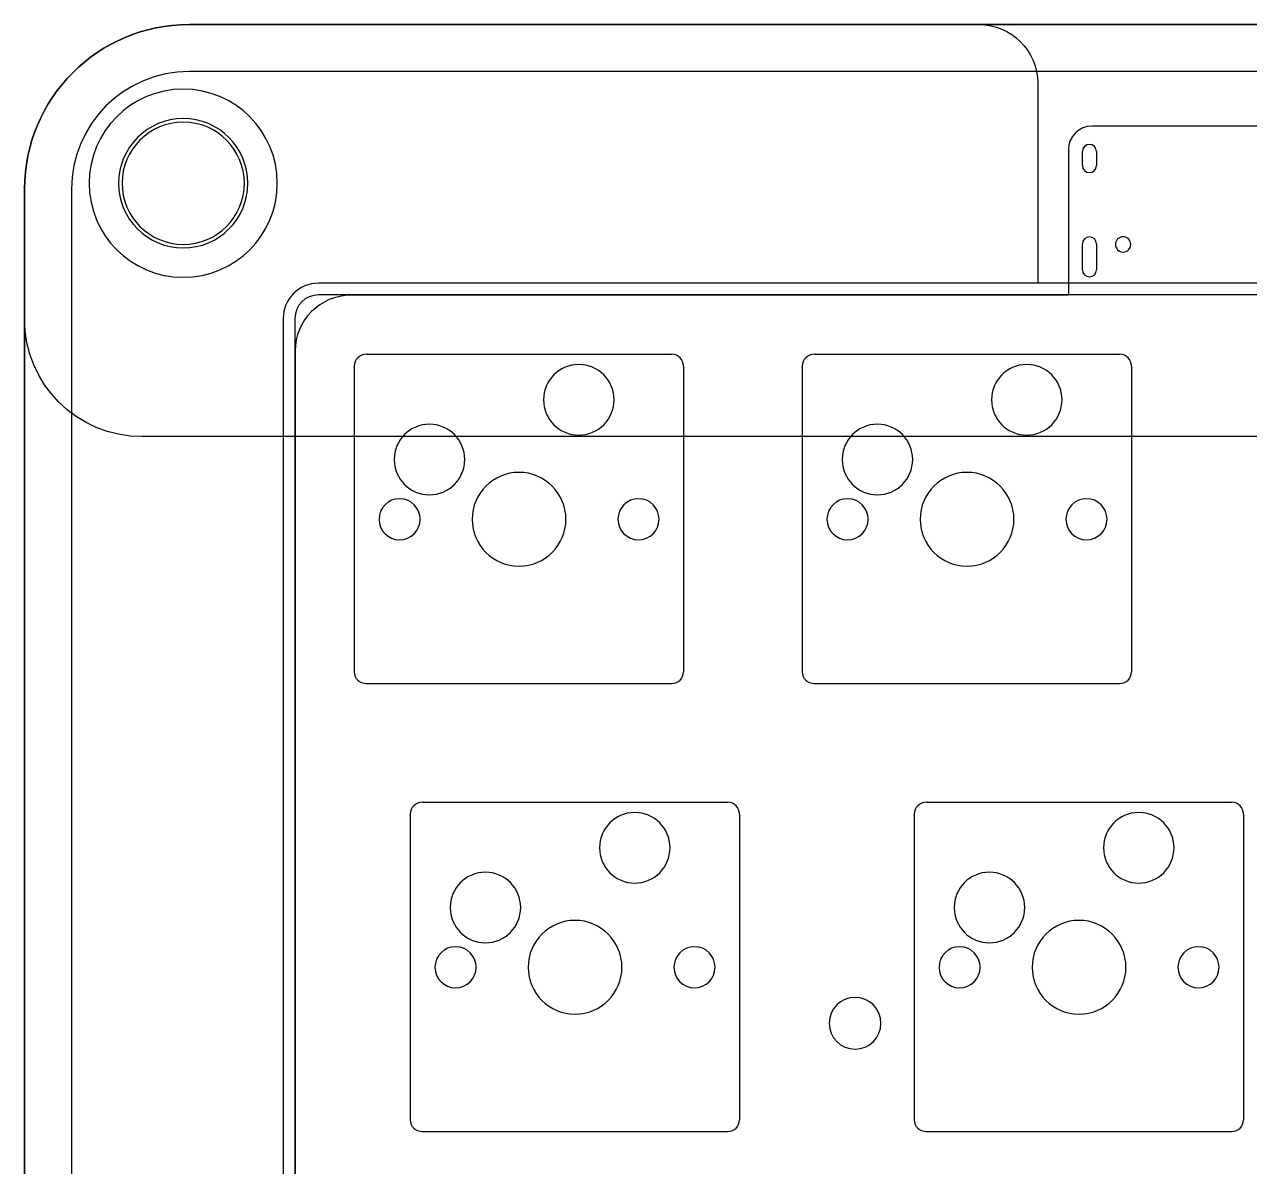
# Model space of a CAD drawing. Header units: millimetres. Extents: x 12 to 283, y 44 to 148.
# Drawn here: x 12.2 to 64.3, y 99.8 to 148.4 of the extents above; entities that cross this region are included whole.
import ezdxf

# ---------------------------------------------------------------- set-up
doc = ezdxf.new("R2010")
doc.units = ezdxf.units.MM
doc.header["$MEASUREMENT"] = 0
for name, color, linetype in [('Bottom_Bottom', 7, 'Continuous'), ('Bottom_Middle', 7, 'Continuous'), ('Bottom_Slope', 7, 'Continuous'), ('Bottom_Upper', 7, 'Continuous'), ('Medium1', 7, 'Continuous'), ('PCB', 7, 'Continuous'), ('plate', 7, 'Continuous'), ('SCREWS', 7, 'Continuous'), ('Top', 7, 'Continuous')]:
    doc.layers.add(name, color=color, linetype=linetype)

# ---------------------------------------------------------------- blocks, each defined once
blk = doc.blocks.new('block 9')
at = {"layer": 'plate', "color": 7, "lineweight": 25, "true_color": 0xffffff}
blk.add_lwpolyline([(26.749, 134.372), (39.749, 134.372)], dxfattribs=at)
blk = doc.blocks.new('block 10')
at = {"layer": 'plate', "color": 7, "lineweight": 25, "true_color": 0xffffff}
blk.add_lwpolyline([(26.749, 120.372), (39.749, 120.372)], dxfattribs=at)
blk = doc.blocks.new('block 11')
at = {"layer": 'plate', "color": 7, "lineweight": 25, "true_color": 0xffffff}
blk.add_lwpolyline([(26.249, 133.872), (26.249, 120.872)], dxfattribs=at)
blk = doc.blocks.new('block 12')
at = {"layer": 'plate', "color": 7, "lineweight": 25, "true_color": 0xffffff}
blk.add_lwpolyline([(40.249, 133.872), (40.249, 120.872)], dxfattribs=at)
blk = doc.blocks.new('block 13')
at = {"layer": 'plate', "color": 7, "lineweight": 25, "true_color": 0xffffff}
blk.add_open_spline([(26.749, 134.372), (26.473, 134.372), (26.249, 134.148), (26.249, 133.872)], degree=3, dxfattribs=at)
blk = doc.blocks.new('block 14')
at = {"layer": 'plate', "color": 7, "lineweight": 25, "true_color": 0xffffff}
blk.add_open_spline([(40.249, 133.872), (40.249, 134.148), (40.025, 134.372), (39.749, 134.372)], degree=3, dxfattribs=at)
blk = doc.blocks.new('block 15')
at = {"layer": 'plate', "color": 7, "lineweight": 25, "true_color": 0xffffff}
blk.add_open_spline([(26.249, 120.872), (26.249, 120.596), (26.473, 120.372), (26.749, 120.372)], degree=3, dxfattribs=at)
blk = doc.blocks.new('block 16')
at = {"layer": 'plate', "color": 7, "lineweight": 25, "true_color": 0xffffff}
blk.add_open_spline([(39.749, 120.372), (40.025, 120.372), (40.249, 120.596), (40.249, 120.872)], degree=3, dxfattribs=at)
blk = doc.blocks.new('block 17')
at = {"layer": 'plate', "color": 7, "lineweight": 25, "true_color": 0xffffff}
blk.add_lwpolyline([(45.799, 134.372), (58.799, 134.372)], dxfattribs=at)
blk = doc.blocks.new('block 18')
at = {"layer": 'plate', "color": 7, "lineweight": 25, "true_color": 0xffffff}
blk.add_lwpolyline([(45.799, 120.372), (58.799, 120.372)], dxfattribs=at)
blk = doc.blocks.new('block 19')
at = {"layer": 'plate', "color": 7, "lineweight": 25, "true_color": 0xffffff}
blk.add_lwpolyline([(45.299, 133.872), (45.299, 120.872)], dxfattribs=at)
blk = doc.blocks.new('block 20')
at = {"layer": 'plate', "color": 7, "lineweight": 25, "true_color": 0xffffff}
blk.add_lwpolyline([(59.299, 133.872), (59.299, 120.872)], dxfattribs=at)
blk = doc.blocks.new('block 21')
at = {"layer": 'plate', "color": 7, "lineweight": 25, "true_color": 0xffffff}
blk.add_open_spline([(45.799, 134.372), (45.523, 134.372), (45.299, 134.148), (45.299, 133.872)], degree=3, dxfattribs=at)
blk = doc.blocks.new('block 22')
at = {"layer": 'plate', "color": 7, "lineweight": 25, "true_color": 0xffffff}
blk.add_open_spline([(59.299, 133.872), (59.299, 134.148), (59.075, 134.372), (58.799, 134.372)], degree=3, dxfattribs=at)
blk = doc.blocks.new('block 23')
at = {"layer": 'plate', "color": 7, "lineweight": 25, "true_color": 0xffffff}
blk.add_open_spline([(45.299, 120.872), (45.299, 120.596), (45.523, 120.372), (45.799, 120.372)], degree=3, dxfattribs=at)
blk = doc.blocks.new('block 24')
at = {"layer": 'plate', "color": 7, "lineweight": 25, "true_color": 0xffffff}
blk.add_open_spline([(58.799, 120.372), (59.075, 120.372), (59.299, 120.596), (59.299, 120.872)], degree=3, dxfattribs=at)
blk = doc.blocks.new('block 112')
at = {"layer": 'plate', "color": 7, "lineweight": 25, "true_color": 0xffffff}
blk.add_lwpolyline([(29.131, 115.322), (42.131, 115.322)], dxfattribs=at)
blk = doc.blocks.new('block 113')
at = {"layer": 'plate', "color": 7, "lineweight": 25, "true_color": 0xffffff}
blk.add_lwpolyline([(29.131, 101.322), (42.131, 101.322)], dxfattribs=at)
blk = doc.blocks.new('block 114')
at = {"layer": 'plate', "color": 7, "lineweight": 25, "true_color": 0xffffff}
blk.add_lwpolyline([(28.631, 114.822), (28.631, 101.822)], dxfattribs=at)
blk = doc.blocks.new('block 115')
at = {"layer": 'plate', "color": 7, "lineweight": 25, "true_color": 0xffffff}
blk.add_lwpolyline([(42.631, 114.822), (42.631, 101.822)], dxfattribs=at)
blk = doc.blocks.new('block 116')
at = {"layer": 'plate', "color": 7, "lineweight": 25, "true_color": 0xffffff}
blk.add_open_spline([(29.131, 115.322), (28.854, 115.322), (28.631, 115.098), (28.631, 114.822)], degree=3, dxfattribs=at)
blk = doc.blocks.new('block 117')
at = {"layer": 'plate', "color": 7, "lineweight": 25, "true_color": 0xffffff}
blk.add_open_spline([(42.631, 114.822), (42.631, 115.098), (42.407, 115.322), (42.131, 115.322)], degree=3, dxfattribs=at)
blk = doc.blocks.new('block 118')
at = {"layer": 'plate', "color": 7, "lineweight": 25, "true_color": 0xffffff}
blk.add_open_spline([(28.631, 101.822), (28.631, 101.546), (28.854, 101.322), (29.131, 101.322)], degree=3, dxfattribs=at)
blk = doc.blocks.new('block 119')
at = {"layer": 'plate', "color": 7, "lineweight": 25, "true_color": 0xffffff}
blk.add_open_spline([(42.131, 101.322), (42.407, 101.322), (42.631, 101.546), (42.631, 101.822)], degree=3, dxfattribs=at)
blk = doc.blocks.new('block 120')
at = {"layer": 'plate', "color": 7, "lineweight": 25, "true_color": 0xffffff}
blk.add_lwpolyline([(50.562, 115.322), (63.562, 115.322)], dxfattribs=at)
blk = doc.blocks.new('block 121')
at = {"layer": 'plate', "color": 7, "lineweight": 25, "true_color": 0xffffff}
blk.add_lwpolyline([(50.562, 101.322), (63.562, 101.322)], dxfattribs=at)
blk = doc.blocks.new('block 122')
at = {"layer": 'plate', "color": 7, "lineweight": 25, "true_color": 0xffffff}
blk.add_lwpolyline([(50.062, 114.822), (50.062, 101.822)], dxfattribs=at)
blk = doc.blocks.new('block 123')
at = {"layer": 'plate', "color": 7, "lineweight": 25, "true_color": 0xffffff}
blk.add_lwpolyline([(64.062, 114.822), (64.062, 101.822)], dxfattribs=at)
blk = doc.blocks.new('block 124')
at = {"layer": 'plate', "color": 7, "lineweight": 25, "true_color": 0xffffff}
blk.add_open_spline([(50.562, 115.322), (50.286, 115.322), (50.062, 115.098), (50.062, 114.822)], degree=3, dxfattribs=at)
blk = doc.blocks.new('block 125')
at = {"layer": 'plate', "color": 7, "lineweight": 25, "true_color": 0xffffff}
blk.add_open_spline([(64.062, 114.822), (64.062, 115.098), (63.838, 115.322), (63.562, 115.322)], degree=3, dxfattribs=at)
blk = doc.blocks.new('block 126')
at = {"layer": 'plate', "color": 7, "lineweight": 25, "true_color": 0xffffff}
blk.add_open_spline([(50.062, 101.822), (50.062, 101.546), (50.286, 101.322), (50.562, 101.322)], degree=3, dxfattribs=at)
blk = doc.blocks.new('block 127')
at = {"layer": 'plate', "color": 7, "lineweight": 25, "true_color": 0xffffff}
blk.add_open_spline([(63.562, 101.322), (63.838, 101.322), (64.062, 101.546), (64.062, 101.822)], degree=3, dxfattribs=at)
blk = doc.blocks.new('block 337')
at = {"layer": 'plate', "color": 7, "lineweight": 25, "true_color": 0xffffff}
blk.add_open_spline([(46.442, 105.928), (46.442, 106.535), (46.934, 107.028), (47.542, 107.028), (48.149, 107.028), (48.642, 106.535), (48.642, 105.928), (48.642, 105.32), (48.149, 104.828), (47.542, 104.828), (46.934, 104.828), (46.442, 105.32), (46.442, 105.928), (46.442, 105.928), (46.442, 105.928), (46.442, 105.928)], degree=3, knots=[0, 0, 0, 0, 1, 1, 1, 2, 2, 2, 3, 3, 3, 4, 4, 4, 5, 5, 5, 5], dxfattribs=at)
blk = doc.blocks.new('block 338')
at = {"layer": 'Bottom_Middle', "color": 7, "lineweight": 25, "true_color": 0xffffff}
blk.add_open_spline([(275.902, 148.397), (275.902, 148.397), (70.914, 148.397), (70.914, 148.397), (69.533, 148.397), (68.414, 147.278), (68.414, 145.897), (68.414, 145.897), (68.414, 137.397), (68.414, 137.397), (68.414, 137.397), (272.756, 137.397), (272.756, 137.397), (273.584, 137.397), (274.256, 136.725), (274.256, 135.897), (274.256, 135.897), (274.256, 56.934), (274.256, 56.934), (274.256, 56.106), (273.584, 55.435), (272.756, 55.435), (272.756, 55.435), (24.724, 55.435), (24.724, 55.435), (23.896, 55.435), (23.224, 56.106), (23.224, 56.935), (23.224, 56.935), (23.224, 135.897), (23.224, 135.897), (23.224, 136.725), (23.896, 137.397), (24.724, 137.397), (24.724, 137.397), (55.31, 137.397), (55.31, 137.397), (55.31, 137.397), (55.31, 145.897), (55.31, 145.897), (55.31, 147.278), (54.191, 148.397), (52.81, 148.397), (52.81, 148.397), (19.224, 148.397), (19.224, 148.397), (15.358, 148.397), (12.224, 145.263), (12.224, 141.397), (12.224, 141.397), (12.224, 51.435), (12.224, 51.435), (12.224, 47.569), (15.358, 44.434), (19.224, 44.434), (19.224, 44.434), (275.902, 44.434), (275.902, 44.434), (279.768, 44.434), (282.902, 47.569), (282.902, 51.435), (282.902, 51.435), (282.902, 141.397), (282.902, 141.397), (282.902, 145.263), (279.768, 148.397), (275.902, 148.397)], degree=3, knots=[0, 0, 0, 0, 1, 1, 1, 2, 2, 2, 3, 3, 3, 4, 4, 4, 5, 5, 5, 6, 6, 6, 7, 7, 7, 8, 8, 8, 9, 9, 9, 10, 10, 10, 11, 11, 11, 12, 12, 12, 13, 13, 13, 14, 14, 14, 15, 15, 15, 16, 16, 16, 17, 17, 17, 18, 18, 18, 19, 19, 19, 20, 20, 20, 21, 21, 21, 22, 22, 22, 22], dxfattribs=at)
blk = doc.blocks.new('block 355')
at = {"layer": 'PCB', "color": 7, "lineweight": 25, "true_color": 0xffffff}
blk.add_lwpolyline([(23.729, 134.503), (23.729, 58.303)], dxfattribs=at)
blk = doc.blocks.new('block 357')
at = {"layer": 'PCB', "color": 7, "lineweight": 25, "true_color": 0xffffff}
blk.add_open_spline([(26.11, 136.884), (24.795, 136.884), (23.729, 135.818), (23.729, 134.503)], degree=3, dxfattribs=at)
blk = doc.blocks.new('block 359')
at = {"layer": 'PCB', "color": 7, "lineweight": 25, "true_color": 0xffffff}
blk.add_lwpolyline([(56.617, 136.884), (26.11, 136.884)], dxfattribs=at)
blk = doc.blocks.new('block 361')
at = {"layer": 'PCB', "color": 7, "lineweight": 25, "true_color": 0xffffff}
blk.add_lwpolyline([(56.617, 143.078), (56.617, 136.884)], dxfattribs=at)
blk = doc.blocks.new('block 363')
at = {"layer": 'PCB', "color": 7, "lineweight": 25, "true_color": 0xffffff}
blk.add_open_spline([(57.617, 144.078), (57.064, 144.078), (56.617, 143.63), (56.617, 143.078)], degree=3, dxfattribs=at)
blk = doc.blocks.new('block 365')
at = {"layer": 'PCB', "color": 7, "lineweight": 25, "true_color": 0xffffff}
blk.add_lwpolyline([(66.117, 144.078), (57.617, 144.078)], dxfattribs=at)
blk = doc.blocks.new('block 588')
at = {"layer": 'PCB', "color": 7, "lineweight": 25, "true_color": 0xffffff}
blk.add_open_spline([(58.614, 139.047), (58.614, 139.226), (58.76, 139.372), (58.939, 139.372), (59.119, 139.372), (59.264, 139.226), (59.264, 139.047), (59.264, 138.867), (59.119, 138.722), (58.939, 138.722), (58.76, 138.722), (58.614, 138.867), (58.614, 139.047), (58.614, 139.047), (58.614, 139.047), (58.614, 139.047)], degree=3, knots=[0, 0, 0, 0, 1, 1, 1, 2, 2, 2, 3, 3, 3, 4, 4, 4, 5, 5, 5, 5], dxfattribs=at)
blk = doc.blocks.new('block 589')
at = {"layer": 'PCB', "color": 7, "lineweight": 25, "true_color": 0xffffff}
blk.add_open_spline([(57.809, 139.067), (57.809, 139.232), (57.675, 139.367), (57.509, 139.367), (57.344, 139.367), (57.209, 139.232), (57.209, 139.067)], degree=3, knots=[0, 0, 0, 0, 1, 1, 1, 2, 2, 2, 2], dxfattribs=at)
blk = doc.blocks.new('block 590')
at = {"layer": 'PCB', "color": 7, "lineweight": 25, "true_color": 0xffffff}
blk.add_lwpolyline([(57.209, 137.967), (57.209, 139.067)], dxfattribs=at)
blk = doc.blocks.new('block 591')
at = {"layer": 'PCB', "color": 7, "lineweight": 25, "true_color": 0xffffff}
blk.add_lwpolyline([(57.809, 139.067), (57.809, 137.967)], dxfattribs=at)
blk = doc.blocks.new('block 592')
at = {"layer": 'PCB', "color": 7, "lineweight": 25, "true_color": 0xffffff}
blk.add_open_spline([(57.209, 137.967), (57.209, 137.801), (57.344, 137.667), (57.509, 137.667), (57.675, 137.667), (57.809, 137.801), (57.809, 137.967)], degree=3, knots=[0, 0, 0, 0, 1, 1, 1, 2, 2, 2, 2], dxfattribs=at)
blk = doc.blocks.new('block 593')
at = {"layer": 'PCB', "color": 7, "lineweight": 25, "true_color": 0xffffff}
blk.add_open_spline([(55.073, 108.309), (55.073, 109.41), (55.965, 110.303), (57.067, 110.303), (58.168, 110.303), (59.061, 109.41), (59.061, 108.309), (59.061, 107.208), (58.168, 106.315), (57.067, 106.315), (55.965, 106.315), (55.073, 107.208), (55.073, 108.309), (55.073, 108.309), (55.073, 108.309), (55.073, 108.309)], degree=3, knots=[0, 0, 0, 0, 1, 1, 1, 2, 2, 2, 3, 3, 3, 4, 4, 4, 5, 5, 5, 5], dxfattribs=at)
blk = doc.blocks.new('block 596')
at = {"layer": 'PCB', "color": 7, "lineweight": 25, "true_color": 0xffffff}
blk.add_open_spline([(57.809, 142.997), (57.809, 143.162), (57.675, 143.297), (57.509, 143.297), (57.344, 143.297), (57.209, 143.162), (57.209, 142.997)], degree=3, knots=[0, 0, 0, 0, 1, 1, 1, 2, 2, 2, 2], dxfattribs=at)
blk = doc.blocks.new('block 597')
at = {"layer": 'PCB', "color": 7, "lineweight": 25, "true_color": 0xffffff}
blk.add_lwpolyline([(57.209, 142.397), (57.209, 142.997)], dxfattribs=at)
blk = doc.blocks.new('block 598')
at = {"layer": 'PCB', "color": 7, "lineweight": 25, "true_color": 0xffffff}
blk.add_lwpolyline([(57.809, 142.997), (57.809, 142.397)], dxfattribs=at)
blk = doc.blocks.new('block 599')
at = {"layer": 'PCB', "color": 7, "lineweight": 25, "true_color": 0xffffff}
blk.add_open_spline([(57.209, 142.397), (57.209, 142.231), (57.344, 142.097), (57.509, 142.097), (57.675, 142.097), (57.809, 142.231), (57.809, 142.397)], degree=3, knots=[0, 0, 0, 0, 1, 1, 1, 2, 2, 2, 2], dxfattribs=at)
blk = doc.blocks.new('block 601')
at = {"layer": 'PCB', "color": 7, "lineweight": 25, "true_color": 0xffffff}
blk.add_open_spline([(61.272, 108.309), (61.272, 108.792), (61.663, 109.184), (62.147, 109.184), (62.63, 109.184), (63.022, 108.792), (63.022, 108.309), (63.022, 107.826), (62.63, 107.434), (62.147, 107.434), (61.663, 107.434), (61.272, 107.826), (61.272, 108.309), (61.272, 108.309), (61.272, 108.309), (61.272, 108.309)], degree=3, knots=[0, 0, 0, 0, 1, 1, 1, 2, 2, 2, 3, 3, 3, 4, 4, 4, 5, 5, 5, 5], dxfattribs=at)
blk = doc.blocks.new('block 606')
at = {"layer": 'PCB', "color": 7, "lineweight": 25, "true_color": 0xffffff}
blk.add_open_spline([(46.994, 129.899), (46.994, 130.728), (47.666, 131.399), (48.494, 131.399), (49.323, 131.399), (49.994, 130.728), (49.994, 129.899), (49.994, 129.071), (49.323, 128.399), (48.494, 128.399), (47.666, 128.399), (46.994, 129.071), (46.994, 129.899), (46.994, 129.899), (46.994, 129.899), (46.994, 129.899)], degree=3, knots=[0, 0, 0, 0, 1, 1, 1, 2, 2, 2, 3, 3, 3, 4, 4, 4, 5, 5, 5, 5], dxfattribs=at)
blk = doc.blocks.new('block 607')
at = {"layer": 'PCB', "color": 7, "lineweight": 25, "true_color": 0xffffff}
blk.add_open_spline([(46.349, 127.359), (46.349, 127.842), (46.741, 128.234), (47.224, 128.234), (47.707, 128.234), (48.099, 127.842), (48.099, 127.359), (48.099, 126.876), (47.707, 126.484), (47.224, 126.484), (46.741, 126.484), (46.349, 126.876), (46.349, 127.359), (46.349, 127.359), (46.349, 127.359), (46.349, 127.359)], degree=3, knots=[0, 0, 0, 0, 1, 1, 1, 2, 2, 2, 3, 3, 3, 4, 4, 4, 5, 5, 5, 5], dxfattribs=at)
blk = doc.blocks.new('block 608')
at = {"layer": 'PCB', "color": 7, "lineweight": 25, "true_color": 0xffffff}
blk.add_open_spline([(46.442, 105.928), (46.442, 106.535), (46.934, 107.028), (47.542, 107.028), (48.149, 107.028), (48.642, 106.535), (48.642, 105.928), (48.642, 105.32), (48.149, 104.828), (47.542, 104.828), (46.934, 104.828), (46.442, 105.32), (46.442, 105.928), (46.442, 105.928), (46.442, 105.928), (46.442, 105.928)], degree=3, knots=[0, 0, 0, 0, 1, 1, 1, 2, 2, 2, 3, 3, 3, 4, 4, 4, 5, 5, 5, 5], dxfattribs=at)
blk = doc.blocks.new('block 609')
at = {"layer": 'PCB', "color": 7, "lineweight": 25, "true_color": 0xffffff}
blk.add_open_spline([(50.31, 127.359), (50.31, 128.46), (51.203, 129.353), (52.304, 129.353), (53.405, 129.353), (54.298, 128.46), (54.298, 127.359), (54.298, 126.258), (53.405, 125.365), (52.304, 125.365), (51.203, 125.365), (50.31, 126.258), (50.31, 127.359), (50.31, 127.359), (50.31, 127.359), (50.31, 127.359)], degree=3, knots=[0, 0, 0, 0, 1, 1, 1, 2, 2, 2, 3, 3, 3, 4, 4, 4, 5, 5, 5, 5], dxfattribs=at)
blk = doc.blocks.new('block 610')
at = {"layer": 'PCB', "color": 7, "lineweight": 25, "true_color": 0xffffff}
blk.add_open_spline([(51.757, 110.849), (51.757, 111.678), (52.428, 112.349), (53.257, 112.349), (54.085, 112.349), (54.757, 111.678), (54.757, 110.849), (54.757, 110.021), (54.085, 109.349), (53.257, 109.349), (52.428, 109.349), (51.757, 110.021), (51.757, 110.849), (51.757, 110.849), (51.757, 110.849), (51.757, 110.849)], degree=3, knots=[0, 0, 0, 0, 1, 1, 1, 2, 2, 2, 3, 3, 3, 4, 4, 4, 5, 5, 5, 5], dxfattribs=at)
blk = doc.blocks.new('block 611')
at = {"layer": 'PCB', "color": 7, "lineweight": 25, "true_color": 0xffffff}
blk.add_open_spline([(51.112, 108.309), (51.112, 108.792), (51.503, 109.184), (51.987, 109.184), (52.47, 109.184), (52.862, 108.792), (52.862, 108.309), (52.862, 107.826), (52.47, 107.434), (51.987, 107.434), (51.503, 107.434), (51.112, 107.826), (51.112, 108.309), (51.112, 108.309), (51.112, 108.309), (51.112, 108.309)], degree=3, knots=[0, 0, 0, 0, 1, 1, 1, 2, 2, 2, 3, 3, 3, 4, 4, 4, 5, 5, 5, 5], dxfattribs=at)
blk = doc.blocks.new('block 612')
at = {"layer": 'PCB', "color": 7, "lineweight": 25, "true_color": 0xffffff}
blk.add_open_spline([(53.344, 132.439), (53.344, 133.268), (54.016, 133.939), (54.844, 133.939), (55.673, 133.939), (56.344, 133.268), (56.344, 132.439), (56.344, 131.611), (55.673, 130.939), (54.844, 130.939), (54.016, 130.939), (53.344, 131.611), (53.344, 132.439), (53.344, 132.439), (53.344, 132.439), (53.344, 132.439)], degree=3, knots=[0, 0, 0, 0, 1, 1, 1, 2, 2, 2, 3, 3, 3, 4, 4, 4, 5, 5, 5, 5], dxfattribs=at)
blk = doc.blocks.new('block 613')
at = {"layer": 'PCB', "color": 7, "lineweight": 25, "true_color": 0xffffff}
blk.add_open_spline([(56.509, 127.359), (56.509, 127.842), (56.901, 128.234), (57.384, 128.234), (57.867, 128.234), (58.259, 127.842), (58.259, 127.359), (58.259, 126.876), (57.867, 126.484), (57.384, 126.484), (56.901, 126.484), (56.509, 126.876), (56.509, 127.359), (56.509, 127.359), (56.509, 127.359), (56.509, 127.359)], degree=3, knots=[0, 0, 0, 0, 1, 1, 1, 2, 2, 2, 3, 3, 3, 4, 4, 4, 5, 5, 5, 5], dxfattribs=at)
blk = doc.blocks.new('block 614')
at = {"layer": 'PCB', "color": 7, "lineweight": 25, "true_color": 0xffffff}
blk.add_open_spline([(58.107, 113.389), (58.107, 114.218), (58.778, 114.889), (59.607, 114.889), (60.435, 114.889), (61.107, 114.218), (61.107, 113.389), (61.107, 112.561), (60.435, 111.889), (59.607, 111.889), (58.778, 111.889), (58.107, 112.561), (58.107, 113.389), (58.107, 113.389), (58.107, 113.389), (58.107, 113.389)], degree=3, knots=[0, 0, 0, 0, 1, 1, 1, 2, 2, 2, 3, 3, 3, 4, 4, 4, 5, 5, 5, 5], dxfattribs=at)
blk = doc.blocks.new('block 631')
at = {"layer": 'PCB', "color": 7, "lineweight": 25, "true_color": 0xffffff}
blk.add_open_spline([(27.944, 129.899), (27.944, 130.728), (28.616, 131.399), (29.444, 131.399), (30.273, 131.399), (30.944, 130.728), (30.944, 129.899), (30.944, 129.071), (30.273, 128.399), (29.444, 128.399), (28.616, 128.399), (27.944, 129.071), (27.944, 129.899), (27.944, 129.899), (27.944, 129.899), (27.944, 129.899)], degree=3, knots=[0, 0, 0, 0, 1, 1, 1, 2, 2, 2, 3, 3, 3, 4, 4, 4, 5, 5, 5, 5], dxfattribs=at)
blk = doc.blocks.new('block 632')
at = {"layer": 'PCB', "color": 7, "lineweight": 25, "true_color": 0xffffff}
blk.add_open_spline([(31.26, 127.359), (31.26, 128.46), (32.153, 129.353), (33.254, 129.353), (34.355, 129.353), (35.248, 128.46), (35.248, 127.359), (35.248, 126.258), (34.355, 125.365), (33.254, 125.365), (32.153, 125.365), (31.26, 126.258), (31.26, 127.359), (31.26, 127.359), (31.26, 127.359), (31.26, 127.359)], degree=3, knots=[0, 0, 0, 0, 1, 1, 1, 2, 2, 2, 3, 3, 3, 4, 4, 4, 5, 5, 5, 5], dxfattribs=at)
blk = doc.blocks.new('block 633')
at = {"layer": 'PCB', "color": 7, "lineweight": 25, "true_color": 0xffffff}
blk.add_open_spline([(34.294, 132.439), (34.294, 133.268), (34.966, 133.939), (35.794, 133.939), (36.623, 133.939), (37.294, 133.268), (37.294, 132.439), (37.294, 131.611), (36.623, 130.939), (35.794, 130.939), (34.966, 130.939), (34.294, 131.611), (34.294, 132.439), (34.294, 132.439), (34.294, 132.439), (34.294, 132.439)], degree=3, knots=[0, 0, 0, 0, 1, 1, 1, 2, 2, 2, 3, 3, 3, 4, 4, 4, 5, 5, 5, 5], dxfattribs=at)
blk = doc.blocks.new('block 634')
at = {"layer": 'PCB', "color": 7, "lineweight": 25, "true_color": 0xffffff}
blk.add_open_spline([(27.299, 127.359), (27.299, 127.842), (27.691, 128.234), (28.174, 128.234), (28.657, 128.234), (29.049, 127.842), (29.049, 127.359), (29.049, 126.876), (28.657, 126.484), (28.174, 126.484), (27.691, 126.484), (27.299, 126.876), (27.299, 127.359), (27.299, 127.359), (27.299, 127.359), (27.299, 127.359)], degree=3, knots=[0, 0, 0, 0, 1, 1, 1, 2, 2, 2, 3, 3, 3, 4, 4, 4, 5, 5, 5, 5], dxfattribs=at)
blk = doc.blocks.new('block 635')
at = {"layer": 'PCB', "color": 7, "lineweight": 25, "true_color": 0xffffff}
blk.add_open_spline([(37.459, 127.359), (37.459, 127.842), (37.851, 128.234), (38.334, 128.234), (38.817, 128.234), (39.209, 127.842), (39.209, 127.359), (39.209, 126.876), (38.817, 126.484), (38.334, 126.484), (37.851, 126.484), (37.459, 126.876), (37.459, 127.359), (37.459, 127.359), (37.459, 127.359), (37.459, 127.359)], degree=3, knots=[0, 0, 0, 0, 1, 1, 1, 2, 2, 2, 3, 3, 3, 4, 4, 4, 5, 5, 5, 5], dxfattribs=at)
blk = doc.blocks.new('block 636')
at = {"layer": 'PCB', "color": 7, "lineweight": 25, "true_color": 0xffffff}
blk.add_open_spline([(36.675, 113.389), (36.675, 114.218), (37.347, 114.889), (38.175, 114.889), (39.004, 114.889), (39.675, 114.218), (39.675, 113.389), (39.675, 112.561), (39.004, 111.889), (38.175, 111.889), (37.347, 111.889), (36.675, 112.561), (36.675, 113.389), (36.675, 113.389), (36.675, 113.389), (36.675, 113.389)], degree=3, knots=[0, 0, 0, 0, 1, 1, 1, 2, 2, 2, 3, 3, 3, 4, 4, 4, 5, 5, 5, 5], dxfattribs=at)
blk = doc.blocks.new('block 637')
at = {"layer": 'PCB', "color": 7, "lineweight": 25, "true_color": 0xffffff}
blk.add_open_spline([(30.325, 110.849), (30.325, 111.678), (30.997, 112.349), (31.825, 112.349), (32.654, 112.349), (33.325, 111.678), (33.325, 110.849), (33.325, 110.021), (32.654, 109.349), (31.825, 109.349), (30.997, 109.349), (30.325, 110.021), (30.325, 110.849), (30.325, 110.849), (30.325, 110.849), (30.325, 110.849)], degree=3, knots=[0, 0, 0, 0, 1, 1, 1, 2, 2, 2, 3, 3, 3, 4, 4, 4, 5, 5, 5, 5], dxfattribs=at)
blk = doc.blocks.new('block 642')
at = {"layer": 'PCB', "color": 7, "lineweight": 25, "true_color": 0xffffff}
blk.add_open_spline([(33.641, 108.309), (33.641, 109.41), (34.534, 110.303), (35.635, 110.303), (36.737, 110.303), (37.629, 109.41), (37.629, 108.309), (37.629, 107.208), (36.737, 106.315), (35.635, 106.315), (34.534, 106.315), (33.641, 107.208), (33.641, 108.309), (33.641, 108.309), (33.641, 108.309), (33.641, 108.309)], degree=3, knots=[0, 0, 0, 0, 1, 1, 1, 2, 2, 2, 3, 3, 3, 4, 4, 4, 5, 5, 5, 5], dxfattribs=at)
blk = doc.blocks.new('block 643')
at = {"layer": 'PCB', "color": 7, "lineweight": 25, "true_color": 0xffffff}
blk.add_open_spline([(39.84, 108.309), (39.84, 108.792), (40.232, 109.184), (40.715, 109.184), (41.199, 109.184), (41.59, 108.792), (41.59, 108.309), (41.59, 107.826), (41.199, 107.434), (40.715, 107.434), (40.232, 107.434), (39.84, 107.826), (39.84, 108.309), (39.84, 108.309), (39.84, 108.309), (39.84, 108.309)], degree=3, knots=[0, 0, 0, 0, 1, 1, 1, 2, 2, 2, 3, 3, 3, 4, 4, 4, 5, 5, 5, 5], dxfattribs=at)
blk = doc.blocks.new('block 644')
at = {"layer": 'PCB', "color": 7, "lineweight": 25, "true_color": 0xffffff}
blk.add_open_spline([(29.68, 108.309), (29.68, 108.792), (30.072, 109.184), (30.555, 109.184), (31.039, 109.184), (31.43, 108.792), (31.43, 108.309), (31.43, 107.826), (31.039, 107.434), (30.555, 107.434), (30.072, 107.434), (29.68, 107.826), (29.68, 108.309), (29.68, 108.309), (29.68, 108.309), (29.68, 108.309)], degree=3, knots=[0, 0, 0, 0, 1, 1, 1, 2, 2, 2, 3, 3, 3, 4, 4, 4, 5, 5, 5, 5], dxfattribs=at)
blk = doc.blocks.new('block 353')
at = {"layer": 'PCB'}
for name in ['block 363', 'block 365', 'block 596', 'block 361', 'block 597', 'block 598', 'block 599', 'block 589', 'block 588', 'block 590', 'block 591', 'block 592', 'block 357', 'block 359', 'block 355', 'block 633', 'block 612', 'block 631', 'block 606', 'block 632', 'block 609', 'block 634', 'block 635', 'block 607', 'block 613', 'block 636', 'block 614', 'block 637', 'block 610', 'block 642', 'block 593', 'block 644', 'block 643', 'block 611', 'block 601', 'block 608']:
    blk.add_blockref(name, (0, 0), dxfattribs=at)

msp = doc.modelspace()

# ---------------------------------------------------------------- linework, layer by layer
at = {"layer": 'Bottom_Bottom', "color": 7, "lineweight": 25, "true_color": 0xffffff}
for points, knots in [([(19.224, 148.397), (15.358, 148.397), (12.224, 145.263), (12.224, 141.397), (12.224, 141.397), (12.224, 51.434), (12.224, 51.434), (12.224, 47.569), (15.358, 44.434), (19.224, 44.434), (19.224, 44.434), (275.902, 44.434), (275.902, 44.434), (279.768, 44.434), (282.902, 47.569), (282.902, 51.434), (282.902, 51.434), (282.902, 141.397), (282.902, 141.397), (282.902, 145.263), (279.768, 148.397), (275.902, 148.397), (275.902, 148.397), (19.224, 148.397), (19.224, 148.397)], [0, 0, 0, 0, 1, 1, 1, 2, 2, 2, 3, 3, 3, 4, 4, 4, 5, 5, 5, 6, 6, 6, 7, 7, 7, 8, 8, 8, 8]), ([(21.724, 141.647), (21.724, 140.128), (20.493, 138.897), (18.974, 138.897), (17.456, 138.897), (16.224, 140.128), (16.224, 141.647), (16.224, 143.166), (17.456, 144.397), (18.974, 144.397), (20.493, 144.397), (21.724, 143.166), (21.724, 141.647)], [0, 0, 0, 0, 1, 1, 1, 2, 2, 2, 3, 3, 3, 4, 4, 4, 4])]:
    msp.add_open_spline(points, degree=3, knots=knots, dxfattribs=at)
at = {"layer": 'Bottom_Middle', "color": 7, "lineweight": 25, "true_color": 0xffffff}
msp.add_open_spline([(21.724, 141.647), (21.724, 140.128), (20.493, 138.897), (18.974, 138.897), (17.456, 138.897), (16.224, 140.128), (16.224, 141.647), (16.224, 143.166), (17.456, 144.397), (18.974, 144.397), (20.493, 144.397), (21.724, 143.166), (21.724, 141.647)], degree=3, knots=[0, 0, 0, 0, 1, 1, 1, 2, 2, 2, 3, 3, 3, 4, 4, 4, 4], dxfattribs=at)
at = {"layer": 'Bottom_Slope', "color": 7, "lineweight": 25, "true_color": 0xffffff}
msp.add_open_spline([(19.224, 148.397), (15.358, 148.397), (12.224, 145.263), (12.224, 141.397), (12.224, 141.397), (12.224, 135.87), (12.224, 135.87), (12.224, 133.109), (14.462, 130.872), (17.222, 130.872), (17.222, 130.872), (277.904, 130.872), (277.904, 130.872), (280.664, 130.872), (282.902, 133.109), (282.902, 135.87), (282.902, 135.87), (282.902, 141.397), (282.902, 141.397), (282.902, 145.263), (279.768, 148.397), (275.902, 148.397), (275.902, 148.397), (19.224, 148.397), (19.224, 148.397)], degree=3, knots=[0, 0, 0, 0, 1, 1, 1, 2, 2, 2, 3, 3, 3, 4, 4, 4, 5, 5, 5, 6, 6, 6, 7, 7, 7, 8, 8, 8, 8], dxfattribs=at)
at = {"layer": 'Bottom_Upper', "color": 7, "lineweight": 25, "true_color": 0xffffff}
for points, knots in [([(19.224, 44.434), (15.358, 44.434), (12.224, 47.569), (12.224, 51.434), (12.224, 51.434), (12.224, 141.397), (12.224, 141.397), (12.224, 145.263), (15.358, 148.397), (19.224, 148.397), (19.224, 148.397), (275.902, 148.397), (275.902, 148.397), (279.768, 148.397), (282.902, 145.263), (282.902, 141.397), (282.902, 141.397), (282.902, 51.434), (282.902, 51.434), (282.902, 47.569), (279.768, 44.434), (275.902, 44.434), (275.902, 44.434), (19.224, 44.434), (19.224, 44.434)], [0, 0, 0, 0, 1, 1, 1, 2, 2, 2, 3, 3, 3, 4, 4, 4, 5, 5, 5, 6, 6, 6, 7, 7, 7, 8, 8, 8, 8]), ([(21.724, 141.647), (21.724, 140.128), (20.493, 138.897), (18.974, 138.897), (17.456, 138.897), (16.224, 140.128), (16.224, 141.647), (16.224, 143.166), (17.456, 144.397), (18.974, 144.397), (20.493, 144.397), (21.724, 143.166), (21.724, 141.647)], [0, 0, 0, 0, 1, 1, 1, 2, 2, 2, 3, 3, 3, 4, 4, 4, 4]), ([(24.724, 55.435), (23.897, 55.435), (23.224, 56.108), (23.224, 56.934), (23.224, 56.934), (23.224, 135.897), (23.224, 135.897), (23.224, 136.724), (23.897, 137.397), (24.724, 137.397), (24.724, 137.397), (272.756, 137.397), (272.756, 137.397), (273.583, 137.397), (274.256, 136.724), (274.256, 135.897), (274.256, 135.897), (274.256, 56.934), (274.256, 56.934), (274.256, 56.108), (273.583, 55.435), (272.756, 55.435), (272.756, 55.435), (24.724, 55.435), (24.724, 55.435)], [0, 0, 0, 0, 1, 1, 1, 2, 2, 2, 3, 3, 3, 4, 4, 4, 5, 5, 5, 6, 6, 6, 7, 7, 7, 8, 8, 8, 8])]:
    msp.add_open_spline(points, degree=3, knots=knots, dxfattribs=at)
at = {"layer": 'Medium1', "color": 7, "lineweight": 25, "true_color": 0xffffff}
for points, knots in [([(19.224, 44.434), (15.358, 44.434), (12.224, 47.569), (12.224, 51.434), (12.224, 51.434), (12.224, 141.397), (12.224, 141.397), (12.224, 145.263), (15.358, 148.397), (19.224, 148.397), (19.224, 148.397), (275.902, 148.397), (275.902, 148.397), (279.768, 148.397), (282.902, 145.263), (282.902, 141.397), (282.902, 141.397), (282.902, 51.434), (282.902, 51.434), (282.902, 47.569), (279.768, 44.434), (275.902, 44.434), (275.902, 44.434), (19.224, 44.434), (19.224, 44.434)], [0, 0, 0, 0, 1, 1, 1, 2, 2, 2, 3, 3, 3, 4, 4, 4, 5, 5, 5, 6, 6, 6, 7, 7, 7, 8, 8, 8, 8]), ([(21.724, 141.647), (21.724, 140.128), (20.493, 138.897), (18.974, 138.897), (17.456, 138.897), (16.224, 140.128), (16.224, 141.647), (16.224, 143.166), (17.456, 144.397), (18.974, 144.397), (20.493, 144.397), (21.724, 143.166), (21.724, 141.647)], [0, 0, 0, 0, 1, 1, 1, 2, 2, 2, 3, 3, 3, 4, 4, 4, 4]), ([(42.774, 61.697), (42.774, 61.697), (42.774, 78.747), (42.774, 78.747), (42.774, 79.299), (42.327, 79.747), (41.774, 79.747), (41.774, 79.747), (24.724, 79.747), (24.724, 79.747), (24.172, 79.747), (23.724, 80.195), (23.724, 80.747), (23.724, 80.747), (23.724, 135.897), (23.724, 135.897), (23.724, 136.449), (24.172, 136.897), (24.724, 136.897), (24.724, 136.897), (251.324, 136.897), (251.324, 136.897), (251.877, 136.897), (252.324, 136.449), (252.324, 135.897), (252.324, 135.897), (252.324, 99.797), (252.324, 99.797), (252.324, 99.245), (251.877, 98.797), (251.324, 98.797), (251.324, 98.797), (229.512, 98.797), (229.512, 98.797), (228.96, 98.797), (228.512, 98.349), (228.512, 97.797), (228.512, 97.797), (228.512, 80.747), (228.512, 80.747), (228.512, 80.195), (228.064, 79.747), (227.512, 79.747), (227.512, 79.747), (210.462, 79.747), (210.462, 79.747), (209.91, 79.747), (209.462, 79.299), (209.462, 78.747), (209.462, 78.747), (209.462, 61.697), (209.462, 61.697), (209.462, 61.145), (209.014, 60.697), (208.462, 60.697), (208.462, 60.697), (43.774, 60.697), (43.774, 60.697), (43.222, 60.697), (42.774, 61.145), (42.774, 61.697)], [0, 0, 0, 0, 1, 1, 1, 2, 2, 2, 3, 3, 3, 4, 4, 4, 5, 5, 5, 6, 6, 6, 7, 7, 7, 8, 8, 8, 9, 9, 9, 10, 10, 10, 11, 11, 11, 12, 12, 12, 13, 13, 13, 14, 14, 14, 15, 15, 15, 16, 16, 16, 17, 17, 17, 18, 18, 18, 19, 19, 19, 20, 20, 20, 20])]:
    msp.add_open_spline(points, degree=3, knots=knots, dxfattribs=at)
at = {"layer": 'plate', "color": 7, "lineweight": 25, "true_color": 0xffffff}
for points, knots in [([(19.224, 44.434), (15.358, 44.434), (12.224, 47.569), (12.224, 51.434), (12.224, 51.434), (12.224, 141.397), (12.224, 141.397), (12.224, 145.263), (15.358, 148.397), (19.224, 148.397), (19.224, 148.397), (275.902, 148.397), (275.902, 148.397), (279.768, 148.397), (282.902, 145.263), (282.902, 141.397), (282.902, 141.397), (282.902, 51.434), (282.902, 51.434), (282.902, 47.569), (279.768, 44.434), (275.902, 44.434), (275.902, 44.434), (19.224, 44.434), (19.224, 44.434)], [0, 0, 0, 0, 1, 1, 1, 2, 2, 2, 3, 3, 3, 4, 4, 4, 5, 5, 5, 6, 6, 6, 7, 7, 7, 8, 8, 8, 8]), ([(21.574, 141.647), (21.574, 140.211), (20.41, 139.047), (18.974, 139.047), (17.538, 139.047), (16.374, 140.211), (16.374, 141.647), (16.374, 143.083), (17.538, 144.247), (18.974, 144.247), (20.41, 144.247), (21.574, 143.083), (21.574, 141.647)], [0, 0, 0, 0, 1, 1, 1, 2, 2, 2, 3, 3, 3, 4, 4, 4, 4])]:
    msp.add_open_spline(points, degree=3, knots=knots, dxfattribs=at)
at = {"layer": 'SCREWS', "color": 7, "lineweight": 25, "true_color": 0xffffff}
msp.add_open_spline([(22.974, 141.647), (22.974, 139.438), (21.183, 137.647), (18.974, 137.647), (16.765, 137.647), (14.974, 139.438), (14.974, 141.647), (14.974, 143.856), (16.765, 145.647), (18.974, 145.647), (21.183, 145.647), (22.974, 143.856), (22.974, 141.647)], degree=3, knots=[0, 0, 0, 0, 1, 1, 1, 2, 2, 2, 3, 3, 3, 4, 4, 4, 4], dxfattribs=at)
at = {"layer": 'Top', "color": 7, "lineweight": 25, "true_color": 0xffffff}
for points, knots in [([(19.224, 146.397), (19.224, 146.397), (275.902, 146.397), (275.902, 146.397), (278.663, 146.397), (280.902, 144.158), (280.902, 141.397), (280.902, 141.397), (280.902, 51.434), (280.902, 51.434), (280.902, 48.673), (278.663, 46.434), (275.902, 46.434), (275.902, 46.434), (19.224, 46.434), (19.224, 46.434), (16.463, 46.434), (14.224, 48.673), (14.224, 51.434), (14.224, 51.434), (14.224, 141.397), (14.224, 141.397), (14.224, 144.158), (16.463, 146.397), (19.224, 146.397)], [0, 0, 0, 0, 1, 1, 1, 2, 2, 2, 3, 3, 3, 4, 4, 4, 5, 5, 5, 6, 6, 6, 7, 7, 7, 8, 8, 8, 8]), ([(21.724, 141.647), (21.724, 140.128), (20.493, 138.897), (18.974, 138.897), (17.456, 138.897), (16.224, 140.128), (16.224, 141.647), (16.224, 143.166), (17.456, 144.397), (18.974, 144.397), (20.493, 144.397), (21.724, 143.166), (21.724, 141.647)], [0, 0, 0, 0, 1, 1, 1, 2, 2, 2, 3, 3, 3, 4, 4, 4, 4]), ([(42.774, 61.697), (42.774, 61.697), (42.774, 78.747), (42.774, 78.747), (42.774, 79.299), (42.327, 79.747), (41.774, 79.747), (41.774, 79.747), (24.724, 79.747), (24.724, 79.747), (24.172, 79.747), (23.724, 80.195), (23.724, 80.747), (23.724, 80.747), (23.724, 135.897), (23.724, 135.897), (23.724, 136.449), (24.172, 136.897), (24.724, 136.897), (24.724, 136.897), (251.324, 136.897), (251.324, 136.897), (251.877, 136.897), (252.324, 136.449), (252.324, 135.897), (252.324, 135.897), (252.324, 99.797), (252.324, 99.797), (252.324, 99.245), (251.877, 98.797), (251.324, 98.797), (251.324, 98.797), (229.512, 98.797), (229.512, 98.797), (228.96, 98.797), (228.512, 98.349), (228.512, 97.797), (228.512, 97.797), (228.512, 80.747), (228.512, 80.747), (228.512, 80.195), (228.064, 79.747), (227.512, 79.747), (227.512, 79.747), (210.462, 79.747), (210.462, 79.747), (209.91, 79.747), (209.462, 79.299), (209.462, 78.747), (209.462, 78.747), (209.462, 61.697), (209.462, 61.697), (209.462, 61.145), (209.014, 60.697), (208.462, 60.697), (208.462, 60.697), (43.774, 60.697), (43.774, 60.697), (43.222, 60.697), (42.774, 61.145), (42.774, 61.697)], [0, 0, 0, 0, 1, 1, 1, 2, 2, 2, 3, 3, 3, 4, 4, 4, 5, 5, 5, 6, 6, 6, 7, 7, 7, 8, 8, 8, 9, 9, 9, 10, 10, 10, 11, 11, 11, 12, 12, 12, 13, 13, 13, 14, 14, 14, 15, 15, 15, 16, 16, 16, 17, 17, 17, 18, 18, 18, 19, 19, 19, 20, 20, 20, 20])]:
    msp.add_open_spline(points, degree=3, knots=knots, dxfattribs=at)

# ---------------------------------------------------------------- block references
at = {"layer": 'Bottom_Middle'}
msp.add_blockref('block 338', (0, 0), dxfattribs=at)
at = {"layer": 'PCB'}
msp.add_blockref('block 353', (0, 0), dxfattribs=at)
at = {"layer": 'plate'}
for name in ['block 13', 'block 9', 'block 14', 'block 21', 'block 17', 'block 22', 'block 11', 'block 12', 'block 19', 'block 20', 'block 15', 'block 16', 'block 23', 'block 24', 'block 10', 'block 18', 'block 116', 'block 112', 'block 117', 'block 124', 'block 120', 'block 125', 'block 114', 'block 115', 'block 122', 'block 123', 'block 337', 'block 118', 'block 119', 'block 126', 'block 127', 'block 113', 'block 121']:
    msp.add_blockref(name, (0, 0), dxfattribs=at)

doc.saveas('drawing.dxf')
